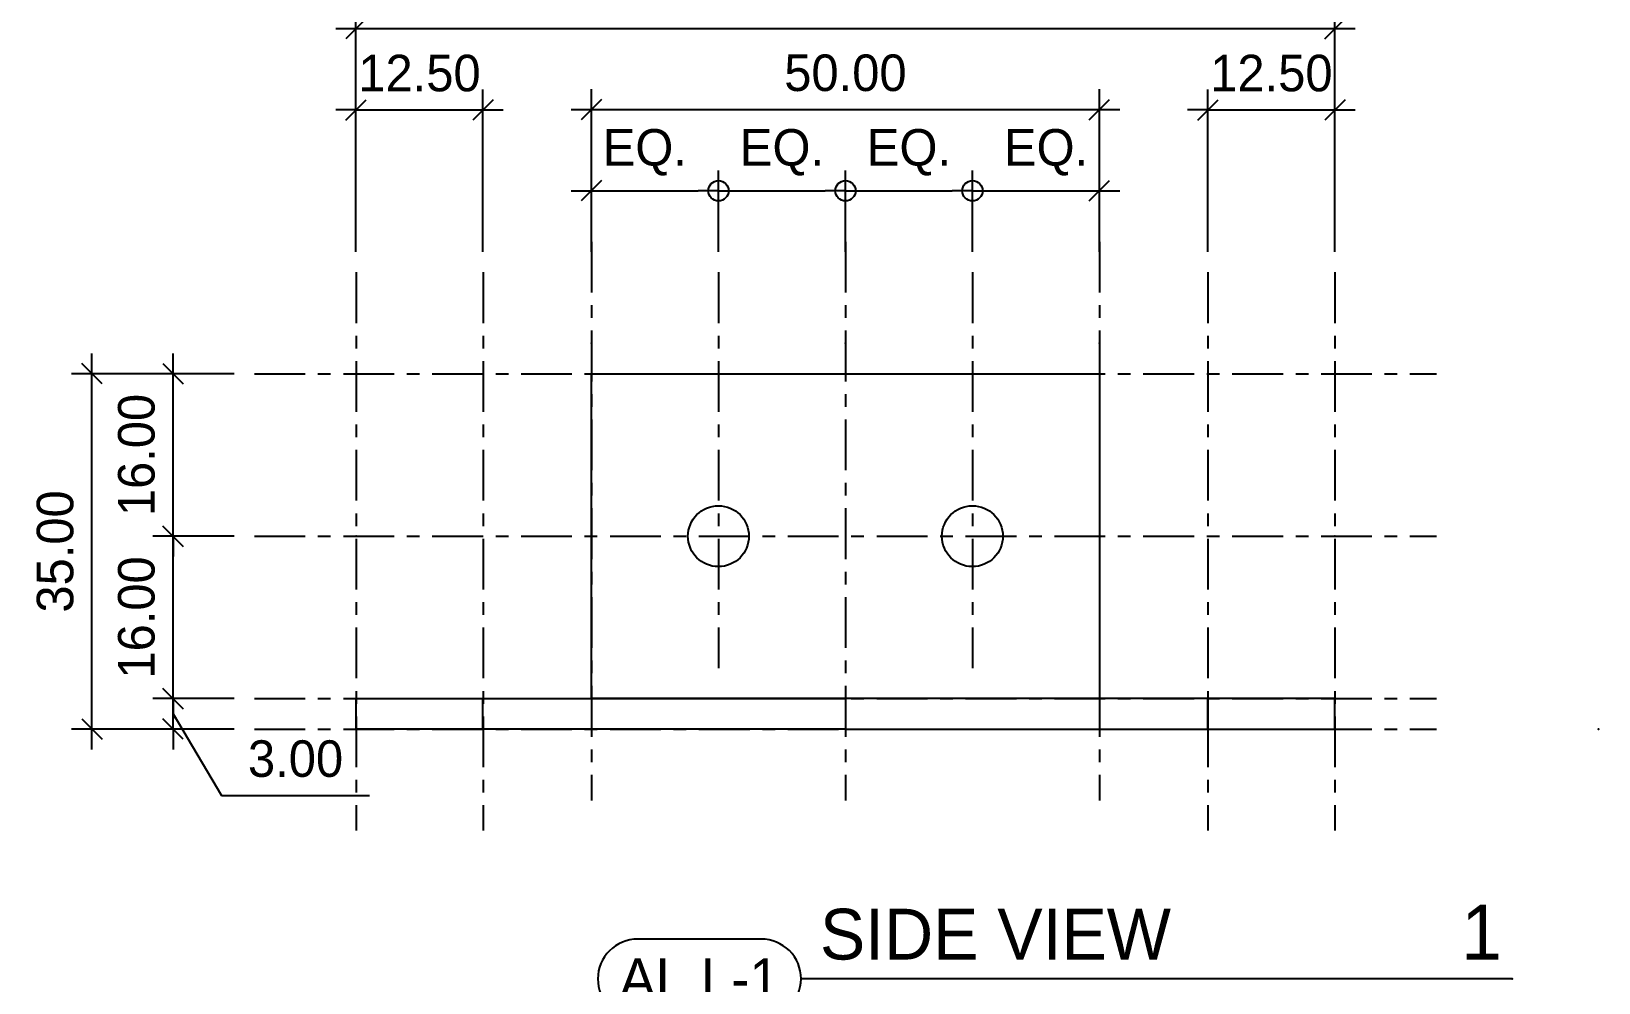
# Model space of a CAD drawing. Header units: millimetres. Extents: x -244126 to 368105, y -173968 to 259060.
# Drawn here: x 4092.6 to 4246.9, y 2999.3 to 3093 of the extents above; entities that cross this region are included whole.
import ezdxf
from ezdxf.enums import TextEntityAlignment as Align

# ---------------------------------------------------------------- set-up
doc = ezdxf.new("R2010")
doc.units = ezdxf.units.MM
doc.header["$MEASUREMENT"] = 0
for name, pattern in [('ACAD_ISO04W100', [30, 24, -3, 0, -3]), ('BORDER2', [22.225, 6.35, -3.175, 6.35, -3.175, 0, -3.175]), ('CENTER', [2, 1.25, -0.25, 0.25, -0.25]), ('TA_GL_000.00010', [0.000275, 0.0001, -2.5e-05, 2.5e-05, -2.5e-05, 0.0001]), ('TA_GL_005.00', [13.75, 5, -1.25, 1.25, -1.25, 5])]:
    doc.linetypes.add(name, pattern=pattern)
for name, color, linetype in [('000 - D I M', 6, 'Continuous'), ('000 - GRID', 8, 'CENTER'), ('000 - SYMBOL CON', 1, 'Continuous'), ('000 - T E X T', 4, 'Continuous'), ('000 - WIPEOUT', 250, 'Continuous'), ('001 - ASCESSORIES', 1, 'Continuous'), ('002 - STRUCTURAL STEEL', 4, 'Continuous')]:
    doc.layers.add(name, color=color, linetype=linetype)
doc.styles.add('Cetury Gothic', font='GOTHIC.TTF')
doc.styles.add('CORDIA', font='cordia.shx')
doc.styles.add('MtXpl_BrowalliaUPC', font='BrowalliaUPC.ttf')
doc.styles.add('TA', font='Cordia New.ttf', dxfattribs={"height": 4.5})
doc.dimstyles.new('DIM C-C', dxfattribs={"dimtxt": 0.18, "dimasz": 0.1, "dimexe": 0.1, "dimexo": 0.1, "dimgap": 0.09, "dimtad": 1, "dimtoh": 1, "dimzin": 0, "dimdsep": 46, "dimtxsty": 'CORDIA', "dimblk": 'ORIGIN', "dimcen": 0.1, "dimdle": 0.1, "dimclrd": 40, "dimclre": 140, "dimclrt": 3, "dimadec": 0, "dimazin": 0, "dimtfac": 1, "dimtix": 1, "dimtmove": 2, "dimatfit": 3, "dimfxl": 1, "dimtolj": 1, "dimtzin": 0, "dimarcsym": 0})
doc.dimstyles.new('DIM C-E', dxfattribs={"dimscale": 2, "dimtxt": 0.18, "dimasz": 0.1, "dimexe": 0.1, "dimexo": 0.1, "dimgap": 0.09, "dimtad": 1, "dimtoh": 1, "dimzin": 0, "dimdsep": 46, "dimtxsty": 'CORDIA', "dimblk1": 'ORIGIN', "dimblk2": 'OBLIQUE', "dimsah": 1, "dimcen": 0.1, "dimdle": 0.1, "dimclrd": 40, "dimclre": 140, "dimclrt": 3, "dimadec": 0, "dimazin": 0, "dimtfac": 1, "dimtix": 1, "dimtmove": 2, "dimatfit": 3, "dimfxl": 1, "dimtolj": 1, "dimtzin": 0, "dimarcsym": 0})
doc.dimstyles.new('DIM E-C', dxfattribs={"dimscale": 2, "dimtxt": 0.18, "dimasz": 0.1, "dimexe": 0.1, "dimexo": 0.1, "dimgap": 0.09, "dimtad": 1, "dimtoh": 1, "dimzin": 0, "dimdsep": 46, "dimtxsty": 'CORDIA', "dimblk1": 'OBLIQUE', "dimblk2": 'ORIGIN', "dimsah": 1, "dimcen": 0.1, "dimdle": 0.1, "dimclrd": 40, "dimclre": 140, "dimclrt": 3, "dimadec": 0, "dimazin": 0, "dimtfac": 1, "dimtix": 1, "dimtmove": 2, "dimatfit": 3, "dimfxl": 1, "dimtolj": 1, "dimtzin": 0, "dimarcsym": 0})
doc.dimstyles.new('DIM E-E', dxfattribs={"dimscale": 2, "dimtxt": 0.18, "dimasz": 0.1, "dimexe": 0.1, "dimexo": 0.1, "dimgap": 0.09, "dimtad": 1, "dimtoh": 1, "dimzin": 0, "dimdsep": 46, "dimtxsty": 'CORDIA', "dimblk": 'OBLIQUE', "dimcen": 0.1, "dimdle": 0.1, "dimclrd": 40, "dimclre": 140, "dimclrt": 3, "dimadec": 0, "dimazin": 0, "dimtfac": 1, "dimtix": 1, "dimtmove": 2, "dimatfit": 3, "dimfxl": 1, "dimtolj": 1, "dimtzin": 0, "dimarcsym": 0})

# ---------------------------------------------------------------- blocks, each defined once
blk = doc.blocks.new('*U109')
at = {"color": 3}
blk.add_point((0, -96.35), dxfattribs=at)
at = {"layer": '000 - GRID', "color": 0, "linetype": 'ByBlock'}
blk.add_line((0, 10), (0, -106.35), dxfattribs=at)
at = {"layer": '000 - GRID', "color": 0}
blk.add_point((0, 0), dxfattribs=at)
at = {"style": 'TA', "flags": 1}
blk.add_attdef('LOCATION', (6, 6), '', height=4.5, dxfattribs=at)
blk = doc.blocks.new('_Oblique')
at = {"color": 0, "linetype": 'ByBlock', "lineweight": -2}
blk.add_line((-0.5, -0.5), (0.5, 0.5), dxfattribs=at)
blk = doc.blocks.new('*D2835')
at = {"layer": '000 - D I M', "color": 40, "lineweight": -2, "transparency": 16777216}
blk.add_line((4098.58, 3022.31), (4098.58, 3061.31), dxfattribs=at)
at = {"layer": '000 - D I M', "color": 140, "linetype": 'ACAD_ISO04W100', "lineweight": -2, "transparency": 16777216}
for p, q in [((4112.58, 3059.31), (4096.58, 3059.31)), ((4112.58, 3024.31), (4096.58, 3024.31))]:
    blk.add_line(p, q, dxfattribs=at)
at = {"layer": 'Defpoints', "color": 0, "transparency": 16777216}
for p in [(4098.58, 3059.31), (4114.58, 3059.31), (4114.58, 3024.31)]:
    blk.add_point(p, dxfattribs=at)
at = {"layer": '000 - D I M', "color": 40, "lineweight": -2, "transparency": 16777216, "xscale": 2, "yscale": 2, "zscale": 2}
for p, rotation in [((4098.58, 3059.31), 90), ((4098.58, 3024.31), 270)]:
    blk.add_blockref('_Oblique', p, dxfattribs=dict(at, rotation=rotation))
at = {"layer": '000 - D I M', "color": 3, "transparency": 16777216, "insert": (4094.98, 3041.81), "char_height": 3.6, "attachment_point": 5, "rotation": 90, "style": 'CORDIA'}
blk.add_mtext('\\A1;35.00', dxfattribs=at)
blk = doc.blocks.new('*U124')
at = {"color": 0}
blk.add_wipeout([(0, 50), (32, 50), (32, 0), (0, 0)], dxfattribs=at).dxf.layer = '000 - WIPEOUT'
at = {"layer": '002 - STRUCTURAL STEEL', "color": 0, "linetype": 'ByBlock'}
blk.add_lwpolyline([(0, 50), (32, 50), (32, 0), (0, 0)], close=True, dxfattribs=at)
blk = doc.blocks.new('*U125')
at = {"color": 0}
blk.add_wipeout([(0, 12.5), (3, 12.5), (3, 0), (0, 0)], dxfattribs=at).dxf.layer = '000 - WIPEOUT'
at = {"layer": '002 - STRUCTURAL STEEL', "color": 0, "linetype": 'ByBlock'}
blk.add_lwpolyline([(0, 12.5), (3, 12.5), (3, 0), (0, 0)], close=True, dxfattribs=at)
blk = doc.blocks.new('*U126')
at = {"color": 0}
blk.add_wipeout([(0, 35.68), (3, 35.68), (3, 0), (0, 0)], dxfattribs=at).dxf.layer = '000 - WIPEOUT'
at = {"layer": '002 - STRUCTURAL STEEL', "color": 0, "linetype": 'ByBlock'}
blk.add_lwpolyline([(0, 35.68), (3, 35.68), (3, 0), (0, 0)], close=True, dxfattribs=at)
blk = doc.blocks.new('*U127')
at = {"color": 0}
blk.add_wipeout([(0, 12.5), (3, 12.5), (3, 0), (0, 0)], dxfattribs=at).dxf.layer = '000 - WIPEOUT'
at = {"layer": '002 - STRUCTURAL STEEL', "color": 0, "linetype": 'ByBlock'}
blk.add_lwpolyline([(0, 12.5), (3, 12.5), (3, 0), (0, 0)], close=True, dxfattribs=at)
blk = doc.blocks.new('*U128')
at = {"color": 0}
blk.add_wipeout([(0, 35.68), (3, 35.68), (3, 0), (0, 0)], dxfattribs=at).dxf.layer = '000 - WIPEOUT'
at = {"layer": '002 - STRUCTURAL STEEL', "color": 0, "linetype": 'ByBlock'}
blk.add_lwpolyline([(0, 35.68), (3, 35.68), (3, 0), (0, 0)], close=True, dxfattribs=at)
blk = doc.blocks.new('*U110')
at = {"color": 3}
blk.add_point((0, -35.03), dxfattribs=at)
at = {"layer": '000 - GRID', "color": 0, "linetype": 'ByBlock'}
blk.add_line((0, 10), (0, -45.03), dxfattribs=at)
at = {"layer": '000 - GRID', "color": 0}
blk.add_point((0, 0), dxfattribs=at)
at = {"style": 'TA', "flags": 1}
blk.add_attdef('LOCATION', (6, 6), '', height=4.5, dxfattribs=at)
blk = doc.blocks.new('*U114')
at = {"color": 3}
blk.add_point((0, -19), dxfattribs=at)
at = {"layer": '000 - GRID', "color": 0, "linetype": 'ByBlock'}
blk.add_line((0, 10), (0, -29), dxfattribs=at)
at = {"layer": '000 - GRID', "color": 0}
blk.add_point((0, 0), dxfattribs=at)
at = {"style": 'TA', "flags": 1}
blk.add_attdef('LOCATION', (6, 6), '', height=4.5, dxfattribs=at)
blk = doc.blocks.new('_Origin')
at = {"color": 0, "linetype": 'ByBlock', "lineweight": -2}
blk.add_line((0, 0), (-1, 0), dxfattribs=at)
blk.add_circle((0, 0), 0.5, dxfattribs=at)
blk = doc.blocks.new('*D2808')
at = {"layer": '000 - D I M', "color": 140, "linetype": 'ACAD_ISO04W100', "lineweight": -2, "transparency": 16777216}
for p, q in [((4147.76, 3071.34), (4147.76, 3079.34)), ((4160.26, 3071.31), (4160.26, 3079.34))]:
    blk.add_line(p, q, dxfattribs=at)
at = {"layer": '000 - D I M', "color": 40, "lineweight": -2, "transparency": 16777216}
blk.add_line((4145.76, 3077.34), (4158.26, 3077.34), dxfattribs=at)
at = {"layer": 'Defpoints', "color": 0, "transparency": 16777216}
for p in [(4160.26, 3077.34), (4147.76, 3069.34), (4160.26, 3069.31)]:
    blk.add_point(p, dxfattribs=at)
at = {"layer": '000 - D I M', "color": 40, "lineweight": -2, "transparency": 16777216, "xscale": 2, "yscale": 2, "zscale": 2, "rotation": 180}
blk.add_blockref('_Oblique', (4147.76, 3077.34), dxfattribs=at)
at = {"layer": '000 - D I M', "color": 40, "lineweight": -2, "transparency": 16777216, "xscale": 2, "yscale": 2, "zscale": 2}
blk.add_blockref('_Origin', (4160.26, 3077.34), dxfattribs=at)
at = {"layer": '000 - D I M', "color": 3, "transparency": 16777216, "insert": (4153.01, 3081.12), "char_height": 3.6, "attachment_point": 5, "style": 'CORDIA'}
blk.add_mtext('\\A1;EQ.', dxfattribs=at)
blk = doc.blocks.new('*D2809')
at = {"layer": '000 - D I M', "color": 140, "linetype": 'ACAD_ISO04W100', "lineweight": -2, "transparency": 16777216}
for p, q in [((4160.26, 3071.31), (4160.26, 3079.34)), ((4172.76, 3071.34), (4172.76, 3079.34))]:
    blk.add_line(p, q, dxfattribs=at)
at = {"layer": '000 - D I M', "color": 40, "lineweight": -2, "transparency": 16777216}
blk.add_line((4162.26, 3077.34), (4170.76, 3077.34), dxfattribs=at)
at = {"layer": 'Defpoints', "color": 0, "transparency": 16777216}
for p in [(4172.76, 3077.34), (4160.26, 3069.31), (4172.76, 3069.34)]:
    blk.add_point(p, dxfattribs=at)
at = {"layer": '000 - D I M', "color": 40, "lineweight": -2, "transparency": 16777216, "xscale": 2, "yscale": 2, "zscale": 2, "rotation": 180}
blk.add_blockref('_Origin', (4160.26, 3077.34), dxfattribs=at)
at = {"layer": '000 - D I M', "color": 40, "lineweight": -2, "transparency": 16777216, "xscale": 2, "yscale": 2, "zscale": 2}
blk.add_blockref('_Origin', (4172.76, 3077.34), dxfattribs=at)
at = {"layer": '000 - D I M', "color": 3, "transparency": 16777216, "insert": (4166.51, 3081.12), "char_height": 3.6, "attachment_point": 5, "style": 'CORDIA'}
blk.add_mtext('\\A1;EQ.', dxfattribs=at)
blk = doc.blocks.new('*D2810')
at = {"layer": '000 - D I M', "color": 140, "linetype": 'ACAD_ISO04W100', "lineweight": -2, "transparency": 16777216}
for p, q in [((4172.76, 3071.34), (4172.76, 3079.34)), ((4185.26, 3071.31), (4185.26, 3079.34))]:
    blk.add_line(p, q, dxfattribs=at)
at = {"layer": '000 - D I M', "color": 40, "lineweight": -2, "transparency": 16777216}
blk.add_line((4174.76, 3077.34), (4183.26, 3077.34), dxfattribs=at)
at = {"layer": 'Defpoints', "color": 0, "transparency": 16777216}
for p in [(4185.26, 3077.34), (4172.76, 3069.34), (4185.26, 3069.31)]:
    blk.add_point(p, dxfattribs=at)
at = {"layer": '000 - D I M', "color": 40, "lineweight": -2, "transparency": 16777216, "xscale": 2, "yscale": 2, "zscale": 2, "rotation": 180}
blk.add_blockref('_Origin', (4172.76, 3077.34), dxfattribs=at)
at = {"layer": '000 - D I M', "color": 40, "lineweight": -2, "transparency": 16777216, "xscale": 2, "yscale": 2, "zscale": 2}
blk.add_blockref('_Origin', (4185.26, 3077.34), dxfattribs=at)
at = {"layer": '000 - D I M', "color": 3, "transparency": 16777216, "insert": (4179.01, 3081.12), "char_height": 3.6, "attachment_point": 5, "style": 'CORDIA'}
blk.add_mtext('\\A1;EQ.', dxfattribs=at)
blk = doc.blocks.new('*D2811')
at = {"layer": '000 - D I M', "color": 140, "linetype": 'ACAD_ISO04W100', "lineweight": -2, "transparency": 16777216}
for p, q in [((4185.26, 3071.31), (4185.26, 3079.34)), ((4197.76, 3071.34), (4197.76, 3079.34))]:
    blk.add_line(p, q, dxfattribs=at)
at = {"layer": '000 - D I M', "color": 40, "lineweight": -2, "transparency": 16777216}
blk.add_line((4187.26, 3077.34), (4199.76, 3077.34), dxfattribs=at)
at = {"layer": 'Defpoints', "color": 0, "transparency": 16777216}
for p in [(4197.76, 3077.34), (4185.26, 3069.31), (4197.76, 3069.34)]:
    blk.add_point(p, dxfattribs=at)
at = {"layer": '000 - D I M', "color": 40, "lineweight": -2, "transparency": 16777216, "xscale": 2, "yscale": 2, "zscale": 2, "rotation": 180}
blk.add_blockref('_Origin', (4185.26, 3077.34), dxfattribs=at)
at = {"layer": '000 - D I M', "color": 40, "lineweight": -2, "transparency": 16777216, "xscale": 2, "yscale": 2, "zscale": 2}
blk.add_blockref('_Oblique', (4197.76, 3077.34), dxfattribs=at)
at = {"layer": '000 - D I M', "color": 3, "transparency": 16777216, "insert": (4192.51, 3081.12), "char_height": 3.6, "attachment_point": 5, "style": 'CORDIA'}
blk.add_mtext('\\A1;EQ.', dxfattribs=at)
blk = doc.blocks.new('*D2812')
at = {"layer": '000 - D I M', "color": 40, "lineweight": -2, "transparency": 16777216}
for p, q in [((4106.58, 3027.31), (4106.58, 3029.31)), ((4106.58, 3024.31), (4106.58, 3027.31)), ((4106.58, 3024.31), (4106.58, 3027.31)), ((4106.58, 3025.81), (4111.34, 3017.78)), ((4106.58, 3024.31), (4106.58, 3022.31)), ((4111.34, 3017.78), (4125.91, 3017.78))]:
    blk.add_line(p, q, dxfattribs=at)
at = {"layer": '000 - D I M', "color": 140, "linetype": 'ACAD_ISO04W100', "lineweight": -2, "transparency": 16777216}
for p, q in [((4112.58, 3027.31), (4104.58, 3027.31)), ((4112.58, 3024.31), (4104.58, 3024.31))]:
    blk.add_line(p, q, dxfattribs=at)
at = {"layer": 'Defpoints', "color": 0, "transparency": 16777216}
for p in [(4106.58, 3027.31), (4114.58, 3027.31), (4114.58, 3024.31)]:
    blk.add_point(p, dxfattribs=at)
at = {"layer": '000 - D I M', "color": 40, "lineweight": -2, "transparency": 16777216, "xscale": 2, "yscale": 2, "zscale": 2}
for p, rotation in [((4106.58, 3027.31), 270), ((4106.58, 3024.31), 90)]:
    blk.add_blockref('_Oblique', p, dxfattribs=dict(at, rotation=rotation))
at = {"layer": '000 - D I M', "color": 3, "transparency": 16777216, "insert": (4118.63, 3021.38), "char_height": 3.6, "attachment_point": 5, "style": 'CORDIA'}
blk.add_mtext('\\A1;3.00', dxfattribs=at)
blk = doc.blocks.new('*D2813')
at = {"layer": '000 - D I M', "color": 40, "lineweight": -2, "transparency": 16777216}
for p, q in [((4106.58, 3043.31), (4106.58, 3045.31)), ((4106.58, 3027.31), (4106.58, 3043.31)), ((4106.58, 3027.31), (4106.58, 3025.31))]:
    blk.add_line(p, q, dxfattribs=at)
at = {"layer": '000 - D I M', "color": 140, "linetype": 'ACAD_ISO04W100', "lineweight": -2, "transparency": 16777216}
for p, q in [((4112.58, 3043.31), (4104.58, 3043.31)), ((4112.58, 3027.31), (4104.58, 3027.31))]:
    blk.add_line(p, q, dxfattribs=at)
at = {"layer": 'Defpoints', "color": 0, "transparency": 16777216}
for p in [(4106.58, 3043.31), (4114.58, 3043.31), (4114.58, 3027.31)]:
    blk.add_point(p, dxfattribs=at)
at = {"layer": '000 - D I M', "color": 40, "lineweight": -2, "transparency": 16777216, "xscale": 2, "yscale": 2, "zscale": 2}
for p, rotation in [((4106.58, 3043.31), 270), ((4106.58, 3027.31), 90)]:
    blk.add_blockref('_Oblique', p, dxfattribs=dict(at, rotation=rotation))
at = {"layer": '000 - D I M', "color": 3, "transparency": 16777216, "insert": (4102.98, 3035.31), "char_height": 3.6, "attachment_point": 5, "rotation": 90, "style": 'CORDIA'}
blk.add_mtext('\\A1;16.00', dxfattribs=at)
blk = doc.blocks.new('*D2814')
at = {"layer": '000 - D I M', "color": 40, "lineweight": -2, "transparency": 16777216}
for p, q in [((4106.58, 3059.31), (4106.58, 3061.31)), ((4106.58, 3043.31), (4106.58, 3059.31)), ((4106.58, 3043.31), (4106.58, 3041.31))]:
    blk.add_line(p, q, dxfattribs=at)
at = {"layer": '000 - D I M', "color": 140, "linetype": 'ACAD_ISO04W100', "lineweight": -2, "transparency": 16777216}
for p, q in [((4112.58, 3059.31), (4104.58, 3059.31)), ((4112.58, 3043.31), (4104.58, 3043.31))]:
    blk.add_line(p, q, dxfattribs=at)
at = {"layer": 'Defpoints', "color": 0, "transparency": 16777216}
for p in [(4106.58, 3059.31), (4114.58, 3059.31), (4114.58, 3043.31)]:
    blk.add_point(p, dxfattribs=at)
at = {"layer": '000 - D I M', "color": 40, "lineweight": -2, "transparency": 16777216, "xscale": 2, "yscale": 2, "zscale": 2}
for p, rotation in [((4106.58, 3059.31), 270), ((4106.58, 3043.31), 90)]:
    blk.add_blockref('_Oblique', p, dxfattribs=dict(at, rotation=rotation))
at = {"layer": '000 - D I M', "color": 3, "transparency": 16777216, "insert": (4102.98, 3051.31), "char_height": 3.6, "attachment_point": 5, "rotation": 90, "style": 'CORDIA'}
blk.add_mtext('\\A1;16.00', dxfattribs=at)
blk = doc.blocks.new('*D2806')
at = {"layer": '000 - D I M', "color": 140, "linetype": 'ACAD_ISO04W100', "lineweight": -2, "transparency": 16777216}
for p, q in [((4147.76, 3071.34), (4147.76, 3087.34)), ((4197.76, 3071.34), (4197.76, 3087.34))]:
    blk.add_line(p, q, dxfattribs=at)
at = {"layer": '000 - D I M', "color": 40, "lineweight": -2, "transparency": 16777216}
blk.add_line((4145.76, 3085.34), (4199.76, 3085.34), dxfattribs=at)
at = {"layer": 'Defpoints', "color": 0, "transparency": 16777216}
for p in [(4197.76, 3085.34), (4147.76, 3069.34), (4197.76, 3069.34)]:
    blk.add_point(p, dxfattribs=at)
at = {"layer": '000 - D I M', "color": 40, "lineweight": -2, "transparency": 16777216, "xscale": 2, "yscale": 2, "zscale": 2, "rotation": 180}
blk.add_blockref('_Oblique', (4147.76, 3085.34), dxfattribs=at)
at = {"layer": '000 - D I M', "color": 40, "lineweight": -2, "transparency": 16777216, "xscale": 2, "yscale": 2, "zscale": 2}
blk.add_blockref('_Oblique', (4197.76, 3085.34), dxfattribs=at)
at = {"layer": '000 - D I M', "color": 3, "transparency": 16777216, "insert": (4172.76, 3088.94), "char_height": 3.6, "attachment_point": 5, "style": 'CORDIA'}
blk.add_mtext('\\A1;50.00', dxfattribs=at)
blk = doc.blocks.new('*U116')
at = {"color": 3}
blk.add_point((0, -35), dxfattribs=at)
at = {"layer": '000 - GRID', "color": 0, "linetype": 'ByBlock'}
blk.add_line((0, 10), (0, -45), dxfattribs=at)
at = {"layer": '000 - GRID', "color": 0}
blk.add_point((0, 0), dxfattribs=at)
at = {"style": 'TA', "flags": 1}
blk.add_attdef('LOCATION', (6, 6), '', height=4.5, dxfattribs=at)
blk = doc.blocks.new('*D2796')
at = {"layer": '000 - D I M', "color": 140, "linetype": 'ACAD_ISO04W100', "lineweight": -2, "transparency": 16777216}
for p, q in [((4124.58, 3071.31), (4124.58, 3087.31)), ((4137.08, 3071.31), (4137.08, 3087.31))]:
    blk.add_line(p, q, dxfattribs=at)
at = {"layer": '000 - D I M', "color": 40, "lineweight": -2, "transparency": 16777216}
for p, q in [((4124.58, 3085.31), (4122.58, 3085.31)), ((4124.58, 3085.31), (4137.08, 3085.31)), ((4137.08, 3085.31), (4139.08, 3085.31))]:
    blk.add_line(p, q, dxfattribs=at)
at = {"layer": 'Defpoints', "color": 0, "transparency": 16777216}
for p in [(4137.08, 3085.31), (4124.58, 3069.31), (4137.08, 3069.31)]:
    blk.add_point(p, dxfattribs=at)
at = {"layer": '000 - D I M', "color": 40, "lineweight": -2, "transparency": 16777216, "xscale": 2, "yscale": 2, "zscale": 2}
blk.add_blockref('_Oblique', (4124.58, 3085.31), dxfattribs=at)
at = {"layer": '000 - D I M', "color": 40, "lineweight": -2, "transparency": 16777216, "xscale": 2, "yscale": 2, "zscale": 2, "rotation": 180}
blk.add_blockref('_Oblique', (4137.08, 3085.31), dxfattribs=at)
at = {"layer": '000 - D I M', "color": 3, "transparency": 16777216, "insert": (4130.83, 3088.91), "char_height": 3.6, "attachment_point": 5, "style": 'CORDIA'}
blk.add_mtext('\\A1;12.50', dxfattribs=at)
blk = doc.blocks.new('*D2797')
at = {"layer": '000 - D I M', "color": 140, "linetype": 'ACAD_ISO04W100', "lineweight": -2, "transparency": 16777216}
for p, q in [((4208.44, 3071.31), (4208.44, 3087.31)), ((4220.94, 3071.31), (4220.94, 3087.31))]:
    blk.add_line(p, q, dxfattribs=at)
at = {"layer": '000 - D I M', "color": 40, "lineweight": -2, "transparency": 16777216}
for p, q in [((4208.44, 3085.31), (4206.44, 3085.31)), ((4208.44, 3085.31), (4220.94, 3085.31)), ((4220.94, 3085.31), (4222.94, 3085.31))]:
    blk.add_line(p, q, dxfattribs=at)
at = {"layer": 'Defpoints', "color": 0, "transparency": 16777216}
for p in [(4220.94, 3085.31), (4208.44, 3069.31), (4220.94, 3069.31)]:
    blk.add_point(p, dxfattribs=at)
at = {"layer": '000 - D I M', "color": 40, "lineweight": -2, "transparency": 16777216, "xscale": 2, "yscale": 2, "zscale": 2}
blk.add_blockref('_Oblique', (4208.44, 3085.31), dxfattribs=at)
at = {"layer": '000 - D I M', "color": 40, "lineweight": -2, "transparency": 16777216, "xscale": 2, "yscale": 2, "zscale": 2, "rotation": 180}
blk.add_blockref('_Oblique', (4220.94, 3085.31), dxfattribs=at)
at = {"layer": '000 - D I M', "color": 3, "transparency": 16777216, "insert": (4214.69, 3088.91), "char_height": 3.6, "attachment_point": 5, "style": 'CORDIA'}
blk.add_mtext('\\A1;12.50', dxfattribs=at)
blk = doc.blocks.new('*D2798')
at = {"layer": '000 - D I M', "color": 140, "linetype": 'ACAD_ISO04W100', "lineweight": -2, "transparency": 16777216}
for p, q in [((4124.58, 3071.31), (4124.58, 3095.31)), ((4220.94, 3071.31), (4220.94, 3095.31))]:
    blk.add_line(p, q, dxfattribs=at)
at = {"layer": '000 - D I M', "color": 40, "lineweight": -2, "transparency": 16777216}
blk.add_line((4122.58, 3093.31), (4222.94, 3093.31), dxfattribs=at)
at = {"layer": 'Defpoints', "color": 0, "transparency": 16777216}
for p in [(4220.94, 3093.31), (4124.58, 3069.31), (4220.94, 3069.31)]:
    blk.add_point(p, dxfattribs=at)
at = {"layer": '000 - D I M', "color": 40, "lineweight": -2, "transparency": 16777216, "xscale": 2, "yscale": 2, "zscale": 2, "rotation": 180}
blk.add_blockref('_Oblique', (4124.58, 3093.31), dxfattribs=at)
at = {"layer": '000 - D I M', "color": 40, "lineweight": -2, "transparency": 16777216, "xscale": 2, "yscale": 2, "zscale": 2}
blk.add_blockref('_Oblique', (4220.94, 3093.31), dxfattribs=at)
at = {"layer": '000 - D I M', "color": 3, "transparency": 16777216, "insert": (4172.76, 3096.91), "char_height": 3.6, "attachment_point": 5, "style": 'CORDIA'}
blk.add_mtext('\\A1;96.35', dxfattribs=at)
blk = doc.blocks.new('*U863')
at = {"color": 4}
blk.add_line((-4.258, 5.701), (-39.258, 5.701), dxfattribs=at)
at = {"linetype": 'TA_GL_000.00010'}
blk.add_point((0, 18), dxfattribs=at)
for p in [(-4.258, 5.701), (0, 0)]:
    blk.add_point(p)
at = {"layer": '000 - SYMBOL CON', "color": 0, "linetype": 'ByBlock'}
blk.add_lwpolyline([(-47.299, 7.66, 0.414214), (-49.258, 5.701, 0.414214), (-47.299, 3.741), (-41.218, 3.741, 0.414214), (-39.258, 5.701, 0.414214), (-41.218, 7.66)], format="xyb", close=True, dxfattribs=at)
at = {"color": 4, "linetype": 'BORDER2', "style": 'Cetury Gothic'}
blk.add_text('SCALE', height=1.8, dxfattribs=at).set_placement((-38.07, 2.508))
at = {"color": 0, "style": 'TA'}
for tag, p in [('HEADING2', (-38.329, 10.65)), ('HEADING', (-38.329, 6.65))]:
    blk.add_attdef(tag, p, '', height=2.5, dxfattribs=at)
for tag, height, p in [('LO', 2.7, (-4.758, 6.65)), ('SC', 1.85, (-4.7, 2.508))]:
    blk.add_attdef(tag, text='', height=height, dxfattribs=at).set_placement(p, align=Align.RIGHT)
at = {"layer": '000 - T E X T', "color": 0, "style": 'MtXpl_BrowalliaUPC'}
blk.add_attdef('NO.CODE', text='', height=2, dxfattribs=at).set_placement((-44.258, 5.701), align=Align.MIDDLE_CENTER)

msp = doc.modelspace()

# ---------------------------------------------------------------- block references
at = {"layer": '001 - ASCESSORIES', "color": 2, "rotation": 90}
msp.add_blockref('*U124', (4197.76116, 3027.31301), dxfattribs=at)
at = {"layer": '001 - ASCESSORIES', "color": 3, "rotation": 90}
msp.add_blockref('*U125', (4137.08488, 3024.31301), dxfattribs=at)
at = {"layer": '001 - ASCESSORIES', "color": 3, "xscale": -1, "rotation": 270}
msp.add_blockref('*U127', (4208.43743, 3024.31301), dxfattribs=at)

# ---------------------------------------------------------------- dimensions: what is measured, and where the dimension line sits
at = {"layer": '000 - D I M'}
for base, p1, p2, picture, middle in [((4220.93743, 3093.31301), (4124.58488, 3069.31301), (4220.93743, 3069.31301), '*D2798', (4172.76116, 3096.91301)), ((4137.08488, 3085.31301), (4124.58488, 3069.31301), (4137.08488, 3069.31301), '*D2796', (4130.83488, 3088.91301)), ((4197.76116, 3085.34447), (4147.76116, 3069.34447), (4197.76116, 3069.34447), '*D2806', (4172.76116, 3088.94447)), ((4220.93743, 3085.31301), (4208.43743, 3069.31301), (4220.93743, 3069.31301), '*D2797', (4214.68743, 3088.91301))]:
    dim = msp.add_linear_dim(base=base, p1=p1, p2=p2, dimstyle='DIM E-E', override={"dimscale": 20}, dxfattribs=at)
    dim.commit()
    dim.dimension.update_dxf_attribs({"geometry": picture, "text_midpoint": middle})
for base, p1, p2, dimstyle, picture, middle in [((4160.26116, 3077.34447), (4147.76116, 3069.34447), (4160.26116, 3069.31301), 'DIM E-C', '*D2808', (4153.01116, 3081.1159)), ((4172.76116, 3077.34447), (4160.26116, 3069.31301), (4172.76116, 3069.34447), 'DIM C-C', '*D2809', (4166.51116, 3081.1159)), ((4185.26116, 3077.34447), (4172.76116, 3069.34447), (4185.26116, 3069.31301), 'DIM C-C', '*D2810', (4179.01116, 3081.1159)), ((4197.76116, 3077.34447), (4185.26116, 3069.31301), (4197.76116, 3069.34447), 'DIM C-E', '*D2811', (4192.51116, 3081.1159))]:
    dim = msp.add_linear_dim(base=base, p1=p1, p2=p2, angle=180, text='EQ.', dimstyle=dimstyle, override={"dimscale": 20}, dxfattribs=at)
    dim.commit()
    dim.dimension.update_dxf_attribs({"geometry": picture, "text_midpoint": middle})
for base, p1, p2, picture, middle in [((4098.58488, 3059.31301), (4114.58488, 3024.31301), (4114.58488, 3059.31301), '*D2835', (4094.98488, 3041.81301)), ((4106.58488, 3059.31301), (4114.58488, 3043.31301), (4114.58488, 3059.31301), '*D2814', (4102.98488, 3051.31301)), ((4106.58488, 3043.31301), (4114.58488, 3027.31301), (4114.58488, 3043.31301), '*D2813', (4102.98488, 3035.31301))]:
    dim = msp.add_linear_dim(base=base, p1=p1, p2=p2, angle=90, dimstyle='DIM E-E', override={"dimscale": 20}, dxfattribs=at)
    dim.commit()
    dim.dimension.update_dxf_attribs({"geometry": picture, "text_midpoint": middle})

# ---------------------------------------------------------------- next in the draw order: linework, layer by layer
at = {"color": 1}
for centre in [(4160.26116, 3043.31301), (4185.26116, 3043.31301)]:
    msp.add_circle(centre, 3, dxfattribs=at)

# ---------------------------------------------------------------- next in the draw order: block references
at = {"layer": '000 - GRID', "linetype": 'TA_GL_005.00'}
for p in [(4124.58488, 3059.31301), (4220.93743, 3059.31301)]:
    msp.add_blockref('*U116', p, dxfattribs=at)
at = {"layer": '000 - GRID', "linetype": 'TA_GL_005.00', "xscale": -1}
for p in [(4160.26116, 3059.31301), (4185.26116, 3059.31301)]:
    msp.add_blockref('*U114', p, dxfattribs=at)
at = {"layer": '000 - GRID', "linetype": 'TA_GL_005.00', "rotation": 90}
for p in [(4124.58488, 3059.31301), (4124.58488, 3043.31301)]:
    msp.add_blockref('*U109', p, dxfattribs=at)
at = {"layer": '001 - ASCESSORIES', "color": 3, "rotation": 90}
msp.add_blockref('*U126', (4172.76116, 3024.31301), dxfattribs=at)

# ---------------------------------------------------------------- next in the draw order: dimensions: what is measured, and where the dimension line sits
at = {"layer": '000 - D I M'}
dim = msp.add_linear_dim(base=(4106.58488, 3027.31301), p1=(4114.58488, 3024.31301), p2=(4114.58488, 3027.31301), angle=90, dimstyle='DIM E-E', override={"dimscale": 20, "dimtmove": 1}, dxfattribs=at)
dim.commit()
dim.dimension.update_dxf_attribs({"geometry": '*D2812', "text_midpoint": (4113.14249, 3017.7753), "dimtype": 160})

# ---------------------------------------------------------------- next in the draw order: block references
at = {"layer": '000 - GRID', "linetype": 'TA_GL_005.00', "xscale": -1}
msp.add_blockref('*U110', (4147.76116, 3062.31301), dxfattribs=at)
at = {"layer": '000 - GRID', "linetype": 'TA_GL_005.00'}
msp.add_blockref('*U116', (4137.08488, 3059.31301), dxfattribs=at)
at = {"layer": '001 - ASCESSORIES', "color": 3, "xscale": -1, "rotation": 270}
msp.add_blockref('*U128', (4172.76116, 3024.31301), dxfattribs=at)

# ---------------------------------------------------------------- next in the draw order: block references
at = {"layer": '000 - GRID', "linetype": 'TA_GL_005.00', "xscale": -1}
for p in [(4172.76116, 3062.31301), (4197.76116, 3062.31301)]:
    msp.add_blockref('*U110', p, dxfattribs=at)
at = {"layer": '000 - GRID', "linetype": 'TA_GL_005.00'}
msp.add_blockref('*U116', (4208.43743, 3059.31301), dxfattribs=at)
at = {"layer": '000 - GRID', "linetype": 'TA_GL_005.00', "rotation": 90}
for p in [(4124.58488, 3027.31301), (4124.58488, 3024.31301)]:
    msp.add_blockref('*U109', p, dxfattribs=at)
at = {"layer": '000 - T E X T', "xscale": 2, "yscale": 2, "zscale": 2}
msp.add_blockref('*U863', (4246.90597, 2988.31301), dxfattribs=at).add_auto_attribs({'NO.CODE': 'AL.L-1', 'HEADING': 'SIDE VIEW', 'LO': '1', 'SC': '1: 2'})

doc.saveas('drawing.dxf')
